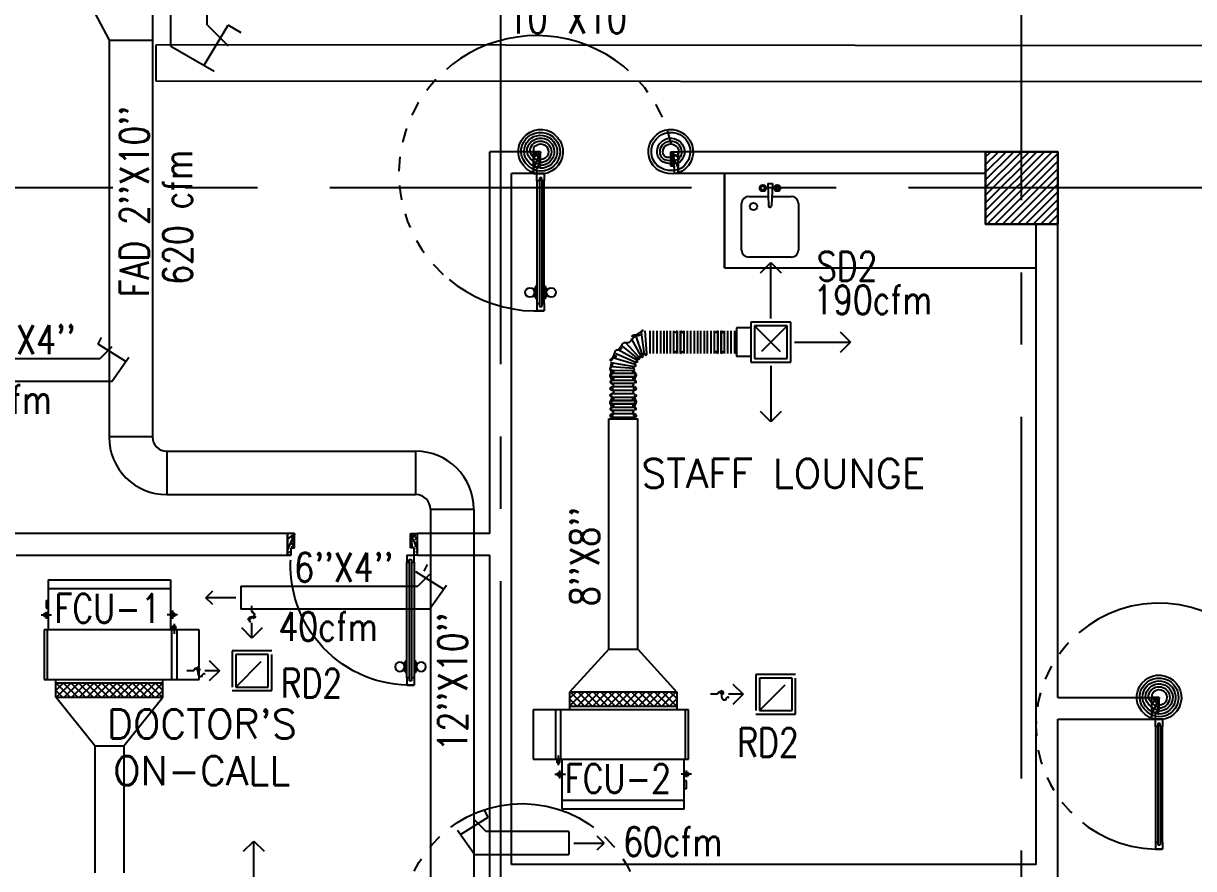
# Model space of a CAD drawing. Extents: x 417866029 to 417866302, y 43498045 to 43498122.
# Drawn here: x 417866070.54 to 417866078.63, y 43498083.88 to 43498089.73 of the extents above; entities that cross this region are included whole.
import ezdxf
from ezdxf.enums import TextEntityAlignment as Align

# ---------------------------------------------------------------- set-up
doc = ezdxf.new("R2010")
doc.units = 0
doc.header["$MEASUREMENT"] = 0
doc.linetypes.add('CENTERX2', pattern=[4, 2.5, -0.5, 0.5, -0.5])
doc.linetypes.add('HIDDEN', pattern=[0.375, 0.25, -0.125])
doc.layers.get('0').update_dxf_attribs({"linetype": 'CONTINUOUS'})
for name, color, linetype in [('AXES', 11, 'CENTERX2'), ('COL', 7, 'CONTINUOUS'), ('DOOR', 9, 'CONTINUOUS'), ('DUCT', 6, 'CONTINUOUS'), ('FCU', 6, 'CONTINUOUS'), ('HAT', 11, 'CONTINUOUS'), ('M-AC-FLEX', 7, 'CONTINUOUS'), ('M-EGU.', 2, 'CONTINUOUS'), ('M-TEXT', 2, 'CONTINUOUS'), ('ME-FIX', 9, 'CONTINUOUS'), ('RM-NAME', 9, 'CONTINUOUS'), ('WALL', 9, 'CONTINUOUS')]:
    doc.layers.add(name, color=color, linetype=linetype)
doc.styles.add('ROMANS', font='ROMANS.shx', dxfattribs={"width": 0.6})

# ---------------------------------------------------------------- blocks, each defined once
blk = doc.blocks.new('DOOR90')
at = {"layer": 'DOOR', "color": 7, "linetype": 'ByBlock'}
for p, q in [((-150, 0), (0, 0)), ((-150, 0), (-150, -25)), ((0, -50), (-113.7, 0)), ((0, -50), (-40.1, 0)), ((0, -50), (0, 0)), ((-1000, -25), (-1050, -25)), ((-1050, -75), (-1050, -25)), ((-1050, -25), (-1050, -75)), ((-1000, -75), (-1050, -75)), ((-1000, -42), (-1020, -42)), ((-1020, -42), (-1020, -58)), ((-1000, -58), (-1020, -58)), ((-1000, -25), (-1000, -42)), ((-1000, -58), (-1000, -75)), ((-877.6, -17.8), (-967.6, -17.8)), ((-967.6, -25), (-967.6, -17.8)), ((-967.6, -75), (-967.6, -82.2)), ((-955, -8.8), (-890.2, -8.8)), ((-955, -17.8), (-955, -8.8)), ((-955, -17.8), (-890.2, -17.8)), ((-890.2, -17.8), (-890.2, -8.8)), ((-877.6, -25), (-877.6, -17.8)), ((-877.6, -75), (-877.6, -82.2)), ((-200, -25), (-150, -25)), ((-200, -42), (-200, -25)), ((-180, -42), (-200, -42)), ((-200, -58), (-180, -58)), ((-200, -75), (-200, -58)), ((-150, -75), (-200, -75)), ((-180, -58), (-180, -42)), ((-150, -25), (-100, -25)), ((-150, -75), (-150, -25)), ((-100, -25), (-100, -50)), ((0, -50), (-100, -36.6)), ((-100, -50), (0, -50)), ((-877.6, -82.2), (-967.6, -82.2)), ((-955, -82.2), (-890.2, -82.2)), ((-955, -82.2), (-955, -91.2)), ((-955, -91.2), (-890.2, -91.2)), ((-890.2, -82.2), (-890.2, -91.2)), ((-150, -875), (-100, -875)), ((-150, -900), (-150, -875)), ((0, -850), (-113.7, -900)), ((-100, -875), (-100, -850)), ((0, -850), (-100, -863.4)), ((-100, -850), (0, -850)), ((0, -850), (-40.1, -900)), ((0, -850), (0, -900)), ((-150, -900), (0, -900)), ((0, -900), (-150, -900))]:
    blk.add_line(p, q, dxfattribs=at)
at = {"layer": 'DOOR', "linetype": 'ByBlock'}
for p, q in [((-200, -25), (-1000, -25)), ((-200, -42), (-1000, -42)), ((-200, -58), (-1000, -58)), ((-1000, -75), (-200, -75))]:
    blk.add_line(p, q, dxfattribs=at)
at = {"layer": 'DOOR', "color": 7, "linetype": 'ByBlock'}
for centre in [(-922.6, 23.5), (-922.6, -123.5)]:
    blk.add_circle(centre, 32.4, dxfattribs=at)
for centre, radius, start, end in [((0, -50), 154.4, 161.10529, 166.28577), ((0, -50), 94.4, 148.01819, 180), ((0, -50), 134.4, 158.15985, 169.28002), ((0, -50), 114.4, 154.08384, 167.37743), ((0, -50), 74.4, 137.77643, 180), ((0, -50), 54.4, 113.20738, 180), ((0, -50), 34.4, 90, 180), ((0, -50), 14.4, 90, 180), ((0, -850), 154.4, 193.71423, 198.89471), ((0, -850), 134.4, 190.71998, 201.84015), ((0, -850), 94.4, 180, 211.98181), ((0, -850), 74.4, 180, 222.22357), ((0, -850), 54.4, 180, 246.79262), ((0, -850), 34.4, 180, 270), ((0, -850), 14.4, 180, 270)]:
    blk.add_arc(centre, radius, start, end, dxfattribs=at)
at = {"layer": 'DOOR', "linetype": 'HIDDEN', "ltscale": 0.5}
blk.add_arc((-222.2, -50), 828.2, 178.27012, 275.00304, dxfattribs=at)
blk = doc.blocks.new('A$C272A55A0')
at = {"layer": 'DOOR', "color": 0, "linetype": 'ByBlock'}
for p, q in [((0, 900.4), (0, 1050.4)), ((50, 1050.4), (0, 1050.4)), ((50, 950.4), (50, 1050.4)), ((1750, 950.4), (1750, 1050.4)), ((1750, 1050.4), (1800, 1050.4)), ((1800, 1050.4), (1800, 900.4)), ((0, 900.4), (25, 900.4)), ((25, 950.4), (50, 950.4)), ((25, 900.4), (25, 950.4)), ((75, 900.4), (25, 900.4)), ((25, 850.4), (25, 900.4)), ((75, 900.4), (75, 850.4)), ((1725, 900.4), (1775, 900.4)), ((1725, 900.4), (1725, 850.4)), ((1775, 950.4), (1750, 950.4)), ((1775, 900.4), (1775, 950.4)), ((1800, 900.4), (1775, 900.4)), ((1775, 850.4), (1775, 900.4)), ((42, 850.4), (25, 850.4)), ((58, 870.4), (42, 870.4)), ((42, 870.4), (42, 850.4)), ((58, 850.4), (58, 870.4)), ((75, 850.4), (58, 850.4)), ((1725, 850.4), (1742, 850.4)), ((1742, 870.4), (1758, 870.4)), ((1742, 850.4), (1742, 870.4)), ((1758, 870.4), (1758, 850.4)), ((1758, 850.4), (1775, 850.4)), ((1725, 172.7), (1717.8, 172.7)), ((1717.8, 172.7), (1717.8, 82.7)), ((1775, 172.7), (1782.2, 172.7)), ((1782.2, 172.7), (1782.2, 82.7)), ((1717.8, 160.1), (1708.8, 160.1)), ((1708.8, 95.3), (1708.8, 160.1)), ((1717.8, 95.3), (1708.8, 95.3)), ((1717.8, 95.3), (1717.8, 160.1)), ((1725, 82.7), (1717.8, 82.7)), ((1775, 82.7), (1782.2, 82.7)), ((1782.2, 160.1), (1791.2, 160.1)), ((1782.2, 95.3), (1782.2, 160.1)), ((1782.2, 95.3), (1791.2, 95.3)), ((1791.2, 95.3), (1791.2, 160.1)), ((25, 50.4), (42, 50.4)), ((25, 50.4), (25, 0.4)), ((25, 0.4), (75, 0.4)), ((75, 0.4), (25, 0.4)), ((42, 50.4), (42, 30.4)), ((42, 30.4), (58, 30.4)), ((58, 50.4), (75, 50.4)), ((58, 50.4), (58, 30.4)), ((75, 50.4), (75, 0.4)), ((1742, 50.4), (1725, 50.4)), ((1725, 50.4), (1725, 0.4)), ((1775, 0.4), (1725, 0.4)), ((1725, 0.4), (1775, 0.4)), ((1742, 50.4), (1742, 30.4)), ((1758, 30.4), (1742, 30.4)), ((1775, 50.4), (1758, 50.4)), ((1758, 50.4), (1758, 30.4)), ((1775, 50.4), (1775, 0.4))]:
    blk.add_line(p, q, dxfattribs=at)
at = {"layer": 'DOOR', "color": 9, "linetype": 'ByBlock'}
for p, q in [((50, 1050.4), (0, 1010.2)), ((50, 1050.4), (0, 936.6)), ((50, 1050.4), (36.6, 950.4)), ((1750, 1050.4), (1800, 1010.2)), ((1750, 1050.4), (1800, 936.6)), ((1750, 1050.4), (1763.4, 950.4))]:
    blk.add_line(p, q, dxfattribs=at)
at = {"layer": 'DOOR', "linetype": 'ByBlock'}
for p, q in [((25, 850.4), (25, 50.4)), ((42, 850.4), (42, 50.4)), ((58, 850.4), (58, 50.4)), ((75, 50.4), (75, 850.4)), ((1725, 50.4), (1725, 850.4)), ((1742, 850.4), (1742, 50.4)), ((1758, 850.4), (1758, 50.4)), ((1775, 850.4), (1775, 50.4))]:
    blk.add_line(p, q, dxfattribs=at)
at = {"layer": 'DOOR', "color": 0, "linetype": 'ByBlock'}
for centre in [(1676.5, 127.7), (1823.5, 127.7)]:
    blk.add_circle(centre, 32.4, dxfattribs=at)
at = {"layer": 'DOOR', "color": 9, "linetype": 'ByBlock'}
for centre, radius, start, end in [((50, 1050.4), 54.4, 203.20738, 270), ((50, 1050.4), 74.4, 227.77643, 270), ((50, 1050.4), 34.4, 180, 270), ((50, 1050.4), 14.4, 180, 270), ((1750, 1050.4), 14.4, 270, 0), ((1750, 1050.4), 34.4, 270, 0), ((1750, 1050.4), 54.4, 270, 336.79262), ((1750, 1050.4), 74.4, 270, 312.22357), ((50, 1050.4), 94.4, 238.01819, 270), ((50, 1050.4), 114.4, 244.08384, 257.37743), ((50, 1050.4), 134.4, 248.15985, 259.28002), ((50, 1050.4), 154.4, 251.10529, 256.28577), ((1750, 1050.4), 94.4, 270, 301.98181), ((1750, 1050.4), 114.4, 282.62257, 295.91616), ((1750, 1050.4), 134.4, 280.71998, 291.84015), ((1750, 1050.4), 154.4, 283.71423, 288.89471)]:
    blk.add_arc(centre, radius, start, end, dxfattribs=at)
at = {"layer": 'DOOR', "linetype": 'HIDDEN', "ltscale": 0.5}
for centre, start, end in [((50, 851.4), 268.31738, 3.29648), ((1750, 851.4), 176.70352, 271.68262)]:
    blk.add_arc(centre, 851.4, start, end, dxfattribs=at)
at = {"layer": 'WALL', "linetype": 'ByBlock'}
blk.add_line((1800, 900.4), (1800, 1050.4), dxfattribs=at)
blk = doc.blocks.new('DOOR-10')
at = {"layer": 'DOOR', "color": 0, "linetype": 'ByBlock'}
for p, q in [((-25.7, 1100), (-75.7, 1100)), ((-75.7, 1100), (-25.7, 1100)), ((-75.7, 1050), (-75.7, 1100)), ((-42.7, 1070), (-58.7, 1070)), ((-58.7, 1050), (-58.7, 1070)), ((-42.7, 1050), (-42.7, 1070)), ((-25.7, 1050), (-25.7, 1100)), ((-82.9, 1005), (-91.9, 1005)), ((-91.9, 1005), (-91.9, 940.2)), ((-75.7, 1017.6), (-82.9, 1017.6)), ((-82.9, 927.6), (-82.9, 1017.6)), ((-82.9, 1005), (-82.9, 940.2)), ((-58.7, 1050), (-75.7, 1050)), ((-25.7, 1050), (-42.7, 1050)), ((-25.7, 1017.6), (-18.5, 1017.6)), ((-18.5, 927.6), (-18.5, 1017.6)), ((-18.5, 1005), (-9.5, 1005)), ((-18.5, 1005), (-18.5, 940.2)), ((-9.5, 1005), (-9.5, 940.2)), ((-82.9, 940.2), (-91.9, 940.2)), ((-75.7, 927.6), (-82.9, 927.6)), ((-25.7, 927.6), (-18.5, 927.6)), ((-18.5, 940.2), (-9.5, 940.2)), ((-75.7, 200), (-58.7, 200)), ((-75.7, 150), (-75.7, 200)), ((-58.7, 200), (-58.7, 180)), ((-58.7, 180), (-42.7, 180)), ((-42.7, 200), (-25.7, 200)), ((-42.7, 180), (-42.7, 200)), ((-25.7, 200), (-25.7, 150)), ((-1000.7, 0), (-1000.7, 150)), ((-1000.7, 150), (-975.7, 150)), ((-1000.7, 150), (-1000.7, 0)), ((-975.7, 150), (-975.7, 100)), ((-975.7, 100), (-950.7, 100)), ((-950.7, 100), (-950.7, 0)), ((-75.7, 150), (-25.7, 150)), ((-50.7, 100), (-50.7, 0)), ((-25.7, 100), (-50.7, 100)), ((-0.7, 150), (-25.7, 150)), ((-25.7, 150), (-25.7, 100)), ((-950.7, 0), (-1000.7, 0)), ((-50.7, 0), (-0.7, 0))]:
    blk.add_line(p, q, dxfattribs=at)
at = {"layer": 'DOOR', "linetype": 'ByBlock'}
for p, q in [((-75.7, 1050), (-75.7, 200)), ((-58.7, 200), (-58.7, 1050)), ((-42.7, 200), (-42.7, 1050)), ((-25.7, 200), (-25.7, 1050))]:
    blk.add_line(p, q, dxfattribs=at)
at = {"layer": 'DOOR', "color": 9, "linetype": 'ByBlock'}
for p, q in [((-950.7, 0), (-1000.7, 113.7)), ((-950.7, 0), (-964.1, 100)), ((-50.7, 0), (-0.7, 113.7)), ((-50.7, 0), (-37.3, 100)), ((-0.7, 0), (-0.7, 150)), ((-950.7, 0), (-1000.7, 40.1)), ((-50.7, 0), (-0.7, 40.1))]:
    blk.add_line(p, q, dxfattribs=at)
at = {"layer": 'DOOR', "color": 0, "linetype": 'ByBlock'}
for centre in [(-124.2, 972.6), (22.8, 972.6)]:
    blk.add_circle(centre, 32.4, dxfattribs=at)
at = {"layer": 'DOOR', "linetype": 'HIDDEN', "ltscale": 0.5}
blk.add_arc((-23.4, 149.1), 952.3, 93.14816, 179.94816, dxfattribs=at)
at = {"layer": 'DOOR', "color": 9, "linetype": 'ByBlock'}
for centre, radius, start, end in [((-950.7, 0), 154.4, 103.71423, 108.89471), ((-950.7, 0), 134.4, 100.71998, 111.84015), ((-950.7, 0), 94.4, 90, 121.98181), ((-50.7, 0), 94.4, 58.01819, 90), ((-50.7, 0), 134.4, 68.15985, 79.28002), ((-50.7, 0), 114.4, 64.08384, 77.37743), ((-50.7, 0), 154.4, 71.10529, 76.28577), ((-950.7, 0), 74.4, 90, 132.22357), ((-950.7, 0), 54.4, 90, 156.79262), ((-950.7, 0), 34.4, 90, 180), ((-950.7, 0), 14.4, 90, 180), ((-50.7, 0), 74.4, 47.77643, 90), ((-50.7, 0), 54.4, 23.20738, 90), ((-50.7, 0), 34.4, 0, 90), ((-50.7, 0), 14.4, 0, 90)]:
    blk.add_arc(centre, radius, start, end, dxfattribs=at)
blk = doc.blocks.new('*X37')
at = {"color": 0}
for p, q in [((16890.5, -2466.6), (16943.5, -2413.6)), ((16890.5, -2519.6), (16990.5, -2419.6)), ((16990.5, -2512.5), (16891.6, -2413.6)), ((16990.5, -2459.4), (16944.6, -2413.6)), ((16990.5, -2565.5), (16890.5, -2465.5)), ((16890.5, -2572.6), (16990.5, -2472.6)), ((16990.5, -2618.5), (16890.5, -2518.5)), ((16890.5, -2625.7), (16990.5, -2525.7)), ((16990.5, -2671.6), (16890.5, -2571.6)), ((16890.5, -2678.7), (16990.5, -2578.7)), ((16990.5, -2724.6), (16890.5, -2624.6)), ((16890.5, -2731.7), (16990.5, -2631.7)), ((16990.5, -2777.6), (16890.5, -2677.6)), ((16890.5, -2784.8), (16990.5, -2684.8)), ((16990.5, -2830.7), (16890.5, -2730.7)), ((16890.5, -2837.8), (16990.5, -2737.8)), ((16990.5, -2883.7), (16890.5, -2783.7)), ((16890.5, -2890.8), (16990.5, -2790.8)), ((16990.5, -2936.7), (16890.5, -2836.7)), ((16890.5, -2943.9), (16990.5, -2843.9)), ((16990.5, -2989.8), (16890.5, -2889.8)), ((16890.5, -2996.9), (16990.5, -2896.9)), ((16990.5, -3042.8), (16890.5, -2942.8)), ((16890.5, -3049.9), (16990.5, -2949.9)), ((16990.5, -3095.8), (16890.5, -2995.8)), ((16890.5, -3103), (16990.5, -3003)), ((16990.5, -3148.9), (16890.5, -3048.9)), ((16891.5, -3154.9), (16990.5, -3056)), ((16943.5, -3154.9), (16890.5, -3101.9)), ((16944.6, -3154.9), (16990.5, -3109))]:
    blk.add_line(p, q, dxfattribs=at)
blk = doc.blocks.new('WHE06')
at = {"color": 3}
for p, q in [((689, 621.5), (346.1, 621.5)), ((346.1, 621.5), (346.1, 469.1)), ((689, 469.1), (689, 621.5)), ((60.3, -422.2), (60.3, 422.2)), ((212.3, 437.2), (269.1, 437.2)), ((232.1, 452.2), (232.1, 422.2)), ((232.1, 452.2), (252.1, 452.2)), ((242.1, 472.2), (242.1, 399.5)), ((252.1, 452.2), (252.1, 422.2)), ((305, 447.6), (373.3, 447.6)), ((321.1, 457.6), (321.1, 437.6)), ((321.1, 457.6), (346.1, 457.6)), ((321.1, 437.6), (346.1, 437.6)), ((346.1, 430.4), (689, 430.4)), ((811.2, 370.7), (689, 370.7)), ((711.2, -370.7), (711.2, 370.7)), ((811.2, -370.7), (811.2, 370.7)), ((242.1, -472.2), (242.1, -399.5)), ((811.2, -370.7), (689, -370.7)), ((141.6, -437.2), (141.6, -422.2)), ((141.6, -437.2), (196.6, -437.2)), ((196.6, -437.2), (196.6, -422.2)), ((221.4, -437.2), (269.1, -437.2)), ((232.1, -452.2), (232.1, -422.2)), ((232.1, -452.2), (252.1, -452.2)), ((252.1, -452.2), (252.1, -422.2)), ((346.1, -430.4), (689, -430.4))]:
    blk.add_line(p, q, dxfattribs=at)
at = {"color": 6}
for p, q in [((0, -422.2), (0, 422.2)), ((0, 422.2), (346.1, 422.2)), ((346.1, 469.1), (346.1, -450.8)), ((689, 469.1), (346.1, 469.1)), ((689, -450.8), (689, 469.1)), ((0, -422.2), (346.1, -422.2)), ((346.1, -450.8), (689, -450.8))]:
    blk.add_line(p, q, dxfattribs=at)
at = {"color": 11}
blk.add_blockref('*X37', (-16179.3, 2784.3), dxfattribs=at)
blk = doc.blocks.new('RM1')
at = {"layer": 'RM-NAME', "style": 'ROMANS'}
for tag, p in [('ROOMNAME1', (0, 323.8)), ('ROOMNAME2', (0, 0))]:
    blk.add_attdef(tag, text='', height=200, dxfattribs=at).set_placement(p, align=Align.MIDDLE)
blk = doc.blocks.new('*X64')
at = {"color": 0}
for p, q in [((235128.6, 155526), (235592.3, 155989.7)), ((235128.6, 155579), (235539.2, 155989.7)), ((235128.6, 155632.1), (235486.2, 155989.7)), ((235128.6, 155685.1), (235433.2, 155989.7)), ((235128.6, 155738.1), (235380.1, 155989.7)), ((235128.6, 155791.2), (235327.1, 155989.7)), ((235128.6, 155844.2), (235274.1, 155989.7)), ((235128.6, 155897.2), (235221, 155989.7)), ((235128.6, 155950.3), (235168, 155989.7)), ((235145.3, 155489.7), (235628.6, 155973)), ((235198.3, 155489.7), (235628.6, 155919.9)), ((235251.4, 155489.7), (235628.6, 155866.9)), ((235304.4, 155489.7), (235628.6, 155813.9)), ((235357.4, 155489.7), (235628.6, 155760.8)), ((235410.5, 155489.7), (235628.6, 155707.8)), ((235463.5, 155489.7), (235628.6, 155654.8)), ((235516.5, 155489.7), (235628.6, 155601.7)), ((235569.6, 155489.7), (235628.6, 155548.7)), ((235622.6, 155489.7), (235628.6, 155495.7))]:
    blk.add_line(p, q, dxfattribs=at)
blk = doc.blocks.new('COL50')
at = {"layer": 'COL'}
blk.add_lwpolyline([(-250, 250), (-250, -250), (250, -250), (250, 250)], close=True, dxfattribs=at)

msp = doc.modelspace()

# ---------------------------------------------------------------- linework, layer by layer
at = {"layer": 'AXES'}
for p, q in [((417866077.4435, 43498044.5064), (417866077.4435, 43498121.7771)), ((417866073.8435, 43498051.3707), (417866073.8435, 43498110.1907)), ((417866103.1626, 43498088.5907), (417866037.2035, 43498088.5907)), ((417866103.1626, 43498088.5907), (417866053.1535, 43498088.5907))]:
    msp.add_line(p, q, dxfattribs=at)
at = {"layer": 'DUCT', "linetype": 'ByBlock'}
for p, q in [((417866071.4354, 43498092.2377), (417866071.4354, 43498086.8691)), ((417866070.9354, 43498089.9946), (417866071.1354, 43498089.6133)), ((417866071.1354, 43498089.6133), (417866071.4354, 43498089.6133)), ((417866071.1354, 43498089.6133), (417866071.1354, 43498086.8691)), ((417866078.7075, 43498089.5741), (417866071.4617, 43498089.5799)), ((417866071.4617, 43498089.3299), (417866071.4617, 43498089.5799)), ((417866078.7075, 43498089.3241), (417866071.4617, 43498089.3299)), ((417866071.4354, 43498086.8691), (417866071.1354, 43498086.8691)), ((417866071.5354, 43498086.7691), (417866073.2566, 43498086.7691)), ((417866071.5354, 43498086.7691), (417866071.5354, 43498086.4691)), ((417866073.2566, 43498086.4691), (417866073.2566, 43498086.7691)), ((417866071.5354, 43498086.4691), (417866073.2566, 43498086.4691)), ((417866073.3566, 43498086.3691), (417866073.3566, 43498082.1153)), ((417866073.3566, 43498086.3691), (417866073.6566, 43498086.3691)), ((417866073.6566, 43498086.3691), (417866073.6566, 43498083.7878)), ((417866072.0469, 43498085.8359), (417866072.0469, 43498085.6759)), ((417866074.3147, 43498084.1388), (417866074.3147, 43498083.9788))]:
    msp.add_line(p, q, dxfattribs=at)
at = {"layer": 'DUCT'}
for p, q in [((417866071.562, 43498089.5716), (417866071.562, 43498089.8716)), ((417866071.812, 43498089.8716), (417866071.812, 43498089.7216)), ((417866071.7919, 43498089.4389), (417866071.9591, 43498089.7159)), ((417866071.962, 43498089.5716), (417866071.812, 43498089.7216)), ((417866071.562, 43498089.5716), (417866071.8632, 43498089.3977)), ((417866071.0607, 43498087.5102), (417866071.0837, 43498087.5554)), ((417866071.2522, 43498087.3901), (417866071.0607, 43498087.5102)), ((417866071.1552, 43498087.4916), (417866071.0752, 43498087.4116)), ((417866069.8513, 43498087.4116), (417866071.0752, 43498087.4116)), ((417866071.1552, 43498087.2516), (417866071.2728, 43498087.4195)), ((417866071.1552, 43498087.2516), (417866069.8513, 43498087.2516)), ((417866073.4478, 43498085.8144), (417866073.2563, 43498085.9345)), ((417866073.3508, 43498085.9159), (417866073.2708, 43498085.8359)), ((417866073.3128, 43498085.9396), (417866073.3358, 43498085.9848)), ((417866072.0469, 43498085.8359), (417866073.2708, 43498085.8359)), ((417866073.3508, 43498085.6759), (417866073.4684, 43498085.8438)), ((417866073.3508, 43498085.6759), (417866072.0469, 43498085.6759)), ((417866073.5647, 43498084.1173), (417866073.7562, 43498084.2374)), ((417866073.6617, 43498084.2188), (417866073.7417, 43498084.1388)), ((417866073.7562, 43498084.2374), (417866073.7332, 43498084.2826)), ((417866073.6617, 43498083.9788), (417866073.5441, 43498084.1467)), ((417866074.3147, 43498084.1388), (417866073.7417, 43498084.1388)), ((417866073.6617, 43498083.9788), (417866074.3147, 43498083.9788))]:
    msp.add_line(p, q, dxfattribs=at)
at = {"layer": 'DUCT', "linetype": 'HIDDEN'}
msp.add_line((417866072.0493, 43498089.6639), (417866071.9591, 43498089.7159), dxfattribs=at)
at = {"layer": 'DUCT', "linetype": 'Continuous'}
for p, q in [((417866074.5898, 43498085.3992), (417866074.5898, 43498086.9933)), ((417866074.5898, 43498086.9933), (417866074.7898, 43498086.9933)), ((417866074.7898, 43498085.3992), (417866074.7898, 43498086.9933)), ((417866074.5898, 43498085.3992), (417866074.3191, 43498085.1035)), ((417866074.5898, 43498085.3992), (417866074.7898, 43498085.3992)), ((417866074.7898, 43498085.3992), (417866075.0605, 43498085.1035)), ((417866071.0374, 43498084.7302), (417866070.7667, 43498085.0681)), ((417866071.2374, 43498084.7302), (417866071.5081, 43498085.0681)), ((417866071.0374, 43498084.7302), (417866071.0374, 43498083.8534)), ((417866071.0374, 43498084.7302), (417866071.2374, 43498084.7302)), ((417866071.2374, 43498084.7302), (417866071.2374, 43498083.8534))]:
    msp.add_line(p, q, dxfattribs=at)
at = {"layer": 'DUCT', "linetype": 'ByBlock'}
for centre, radius, start, end in [((417866071.5354, 43498086.8691), 0.4, 180, 270), ((417866071.5354, 43498086.8691), 0.1, 180, 270), ((417866073.2566, 43498086.3691), 0.4, 0, 90), ((417866073.2566, 43498086.3691), 0.1, 0, 90)]:
    msp.add_arc(centre, radius, start, end, dxfattribs=at)
at = {"layer": 'M-AC-FLEX', "color": 11}
for p, q in [((417866074.8153, 43498087.4222), (417866074.746, 43498087.5485)), ((417866074.8247, 43498087.4302), (417866074.7763, 43498087.5728)), ((417866074.8375, 43498087.4373), (417866074.8154, 43498087.5872)), ((417866074.853, 43498087.4451), (417866074.841, 43498087.6013)), ((417866074.8765, 43498087.4451), (417866074.8765, 43498087.6021)), ((417866074.9, 43498087.4451), (417866074.9, 43498087.6021)), ((417866074.9234, 43498087.4451), (417866074.9234, 43498087.6021)), ((417866074.9465, 43498087.6023), (417866074.9465, 43498087.4453)), ((417866074.9699, 43498087.6023), (417866074.9699, 43498087.4453)), ((417866074.9929, 43498087.4451), (417866074.9929, 43498087.6021)), ((417866075.0164, 43498087.4451), (417866075.0164, 43498087.6021)), ((417866075.0164, 43498087.4451), (417866075.0164, 43498087.6021)), ((417866075.0399, 43498087.4451), (417866075.0399, 43498087.6021)), ((417866075.0399, 43498087.4451), (417866075.0399, 43498087.6021)), ((417866075.0633, 43498087.6023), (417866075.0633, 43498087.4453)), ((417866075.0633, 43498087.4451), (417866075.0633, 43498087.6021)), ((417866075.0864, 43498087.6023), (417866075.0864, 43498087.4453)), ((417866075.0864, 43498087.4451), (417866075.0864, 43498087.6021)), ((417866075.1099, 43498087.4451), (417866075.1099, 43498087.6021)), ((417866075.1099, 43498087.4451), (417866075.1099, 43498087.6021)), ((417866075.1333, 43498087.4451), (417866075.1333, 43498087.6021)), ((417866075.1333, 43498087.4451), (417866075.1333, 43498087.6021)), ((417866075.1568, 43498087.4451), (417866075.1568, 43498087.6021)), ((417866075.1798, 43498087.6023), (417866075.1798, 43498087.4453)), ((417866075.2033, 43498087.6023), (417866075.2033, 43498087.4453)), ((417866075.2263, 43498087.4451), (417866075.2263, 43498087.6021)), ((417866075.2501, 43498087.6023), (417866075.2501, 43498087.4453)), ((417866075.2732, 43498087.4451), (417866075.2732, 43498087.6021)), ((417866075.2967, 43498087.4451), (417866075.2967, 43498087.6021)), ((417866075.2967, 43498087.4451), (417866075.2967, 43498087.6021)), ((417866075.3201, 43498087.4451), (417866075.3201, 43498087.6021)), ((417866075.3201, 43498087.4451), (417866075.3201, 43498087.6021)), ((417866075.3436, 43498087.6023), (417866075.3436, 43498087.4453)), ((417866075.3436, 43498087.4451), (417866075.3436, 43498087.6021)), ((417866075.3666, 43498087.6023), (417866075.3666, 43498087.4453)), ((417866075.3666, 43498087.4451), (417866075.3666, 43498087.6021)), ((417866075.3901, 43498087.4451), (417866075.3901, 43498087.6021)), ((417866075.3901, 43498087.4451), (417866075.3901, 43498087.6021)), ((417866075.4136, 43498087.4451), (417866075.4136, 43498087.6021)), ((417866075.4136, 43498087.4451), (417866075.4136, 43498087.6021)), ((417866075.4136, 43498087.4451), (417866075.4136, 43498087.6021)), ((417866075.437, 43498087.4451), (417866075.437, 43498087.6021)), ((417866075.437, 43498087.4451), (417866075.437, 43498087.6021)), ((417866075.437, 43498087.4451), (417866075.437, 43498087.6021)), ((417866075.4605, 43498087.4451), (417866075.4605, 43498087.6021)), ((417866075.4605, 43498087.4451), (417866075.4605, 43498087.6021)), ((417866074.7841, 43498087.3985), (417866074.6544, 43498087.4706)), ((417866074.7924, 43498087.4083), (417866074.6845, 43498087.4963)), ((417866074.8036, 43498087.414), (417866074.7086, 43498087.5199)), ((417866074.7685, 43498087.354), (417866074.6072, 43498087.3811)), ((417866074.7715, 43498087.3686), (417866074.6185, 43498087.4145)), ((417866074.7769, 43498087.3832), (417866074.639, 43498087.444)), ((417866074.7635, 43498087.3417), (417866074.6111, 43498087.3541)), ((417866074.6111, 43498087.3307), (417866074.7614, 43498087.3286)), ((417866074.7681, 43498087.3072), (417866074.6111, 43498087.3072)), ((417866074.7681, 43498087.2837), (417866074.6111, 43498087.2837)), ((417866074.6111, 43498087.2837), (417866074.7681, 43498087.2837)), ((417866074.6111, 43498087.2603), (417866074.7681, 43498087.2603)), ((417866074.7683, 43498087.2372), (417866074.6113, 43498087.2372)), ((417866074.7683, 43498087.2138), (417866074.6113, 43498087.2138)), ((417866074.6111, 43498087.1438), (417866074.7681, 43498087.1438)), ((417866074.7683, 43498087.1903), (417866074.6113, 43498087.1903)), ((417866074.7683, 43498087.1668), (417866074.6113, 43498087.1668)), ((417866074.7681, 43498087.1203), (417866074.6111, 43498087.1203)), ((417866074.6111, 43498087.1203), (417866074.7681, 43498087.1203)), ((417866074.7681, 43498087.1203), (417866074.6111, 43498087.1203)), ((417866074.7681, 43498087.0969), (417866074.6111, 43498087.0969)), ((417866074.7681, 43498087.0969), (417866074.6111, 43498087.0969)), ((417866074.6111, 43498087.0969), (417866074.7681, 43498087.0969)), ((417866074.6111, 43498087.0734), (417866074.7681, 43498087.0734)), ((417866074.7683, 43498087.0503), (417866074.6113, 43498087.0503)), ((417866074.7683, 43498087.0269), (417866074.6113, 43498087.0269)), ((417866074.7683, 43498087.0034), (417866074.6113, 43498087.0034))]:
    msp.add_line(p, q, dxfattribs=at)
at = {"layer": 'M-AC-FLEX'}
for points in [[(417866074.841, 43498087.6013, 0.661578), (417866074.8765, 43498087.6021, -1), (417866074.9, 43498087.6021)], [(417866074.9234, 43498087.6021, -1), (417866074.9, 43498087.6021, 1), (417866074.8765, 43498087.6021)], [(417866074.9234, 43498087.6021, -0.999838), (417866074.9465, 43498087.6025)], [(417866074.9929, 43498087.6021, 0.999838), (417866074.9699, 43498087.6025)], [(417866074.9929, 43498087.6021, 1), (417866075.0164, 43498087.6021, -1), (417866075.0399, 43498087.6021)], [(417866075.0633, 43498087.6021, -1), (417866075.0399, 43498087.6021, 1), (417866075.0164, 43498087.6021)], [(417866075.0633, 43498087.6021, -0.999838), (417866075.0864, 43498087.6025)], [(417866075.0864, 43498087.6021, 0.999838), (417866075.0633, 43498087.6025)], [(417866075.0864, 43498087.6021, 1), (417866075.1099, 43498087.6021, -1), (417866075.1333, 43498087.6021)], [(417866075.1568, 43498087.6021, -1), (417866075.1333, 43498087.6021, 1), (417866075.1099, 43498087.6021)], [(417866075.1568, 43498087.6021, -0.999838), (417866075.1798, 43498087.6025)], [(417866075.2263, 43498087.6021, 0.999838), (417866075.2033, 43498087.6025)], [(417866075.2037, 43498087.6021, -0.999838), (417866075.2267, 43498087.6025)], [(417866075.2732, 43498087.6021, 0.999838), (417866075.2501, 43498087.6025)], [(417866075.2732, 43498087.6021, 1), (417866075.2967, 43498087.6021, -1), (417866075.3201, 43498087.6021)], [(417866075.3436, 43498087.6021, -1), (417866075.3201, 43498087.6021, 1), (417866075.2967, 43498087.6021)], [(417866075.3666, 43498087.6021, 0.999838), (417866075.3436, 43498087.6025)], [(417866075.3436, 43498087.6021, -0.999838), (417866075.3666, 43498087.6025)], [(417866075.3666, 43498087.6021, 1), (417866075.3901, 43498087.6021, -1), (417866075.4136, 43498087.6021)], [(417866075.437, 43498087.6021, -1), (417866075.4136, 43498087.6021, 1), (417866075.3901, 43498087.6021)], [(417866075.4136, 43498087.6021, 1), (417866075.437, 43498087.6021, -1), (417866075.4605, 43498087.6021)], [(417866075.4725, 43498087.5903, -0.420749), (417866075.4605, 43498087.6021, 1), (417866075.437, 43498087.6021)], [(417866074.7763, 43498087.5728, 0.604437), (417866074.746, 43498087.5485, -0.497993), (417866074.7086, 43498087.5199)], [(417866074.7762, 43498087.5732, 0.562442), (417866074.8154, 43498087.5872, -0.803591), (417866074.841, 43498087.6013)], [(417866074.9234, 43498087.6025, 0.004461), (417866074.9234, 43498087.6023)], [(417866074.9464, 43498087.6022, 0.998407), (417866074.9699, 43498087.6023, -0.008922), (417866074.9699, 43498087.6027)], [(417866074.9699, 43498087.6022, -0.998407), (417866074.9465, 43498087.6023, 0.008922), (417866074.9465, 43498087.6027)], [(417866074.9929, 43498087.6025, -0.004461), (417866074.9929, 43498087.6023)], [(417866075.0442, 43498087.5932, 0.631935), (417866075.0633, 43498087.6023, -0.008922), (417866075.0633, 43498087.6027)], [(417866075.0634, 43498087.6022, -0.632264), (417866075.0442, 43498087.5932, -0.632264)], [(417866075.0633, 43498087.6025, 0.004461), (417866075.0633, 43498087.6023)], [(417866075.0863, 43498087.6022, 0.632264), (417866075.1055, 43498087.5932, 0.632264)], [(417866075.1055, 43498087.5932, -0.631935), (417866075.0864, 43498087.6023, 0.008922), (417866075.0864, 43498087.6027)], [(417866075.0864, 43498087.6025, -0.004461), (417866075.0864, 43498087.6023)], [(417866075.1568, 43498087.6025, 0.004461), (417866075.1568, 43498087.6023)], [(417866075.1798, 43498087.6022, 0.998407), (417866075.2033, 43498087.6023, -0.008922), (417866075.2033, 43498087.6027)], [(417866075.2033, 43498087.6022, -0.998407), (417866075.1798, 43498087.6023, 0.008922), (417866075.1798, 43498087.6027)], [(417866075.2037, 43498087.6025, 0.004461), (417866075.2037, 43498087.6023)], [(417866075.2263, 43498087.6025, -0.004461), (417866075.2263, 43498087.6023)], [(417866075.2502, 43498087.6022, -0.998407), (417866075.2267, 43498087.6023, 0.008922), (417866075.2267, 43498087.6027)], [(417866075.2267, 43498087.6022, 0.998407), (417866075.2501, 43498087.6023, -0.008922), (417866075.2501, 43498087.6027)], [(417866075.2732, 43498087.6025, -0.004461), (417866075.2732, 43498087.6023)], [(417866075.3244, 43498087.5932, 0.631935), (417866075.3436, 43498087.6023, -0.008922), (417866075.3436, 43498087.6027)], [(417866075.3436, 43498087.6022, -0.632264), (417866075.3244, 43498087.5932, -0.632264)], [(417866075.3436, 43498087.6025, 0.004461), (417866075.3436, 43498087.6023)], [(417866075.3858, 43498087.5932, -0.631935), (417866075.3666, 43498087.6023, 0.008922), (417866075.3666, 43498087.6027)], [(417866075.3666, 43498087.6025, -0.004461), (417866075.3666, 43498087.6023)], [(417866075.3666, 43498087.6022, 0.632264), (417866075.3858, 43498087.5932, 0.632264)], [(417866075.4136, 43498087.6025, -0.004461), (417866075.4136, 43498087.6023)], [(417866075.4136, 43498087.6021, 0.008766), (417866075.4136, 43498087.6025, 0.008766)], [(417866075.437, 43498087.6025, 0.004461), (417866075.437, 43498087.6023)], [(417866075.437, 43498087.6021, -0.008766), (417866075.437, 43498087.6025, -0.008766)], [(417866075.4725, 43498087.5905, -0.178495), (417866075.4648, 43498087.5932)], [(417866075.4648, 43498087.5932, 0.178254), (417866075.4725, 43498087.5905, 0.178254)], [(417866074.6185, 43498087.4145, 0.652763), (417866074.639, 43498087.444, -0.764077), (417866074.6544, 43498087.4706, 0.428567), (417866074.6845, 43498087.4963, -0.696093), (417866074.7086, 43498087.5199)], [(417866074.8765, 43498087.4451, 0.987495), (417866074.853, 43498087.4453, 0.606794)], [(417866074.9234, 43498087.4451, 1), (417866074.9, 43498087.4451, -1), (417866074.8765, 43498087.4451)], [(417866074.9, 43498087.4451, -1), (417866074.9234, 43498087.4451)], [(417866074.9699, 43498087.4453, 0.998407), (417866074.9465, 43498087.4453, -1.018005), (417866074.9234, 43498087.4453)], [(417866074.9464, 43498087.4453, -0.998407), (417866074.9699, 43498087.4453, 1.018005), (417866074.9929, 43498087.4453)], [(417866075.0164, 43498087.4451, 1), (417866074.9929, 43498087.4451)], [(417866074.9929, 43498087.4451, -1), (417866075.0164, 43498087.4451, 1), (417866075.0399, 43498087.4451)], [(417866075.0633, 43498087.4451, 1), (417866075.0399, 43498087.4451, -1), (417866075.0164, 43498087.4451)], [(417866075.0399, 43498087.4451, -1), (417866075.0633, 43498087.4451)], [(417866075.0634, 43498087.4453, 0.632264), (417866075.0442, 43498087.4543, 0.632264)], [(417866075.0442, 43498087.4544, -0.631935), (417866075.0633, 43498087.4453, 1.018005), (417866075.0864, 43498087.4453)], [(417866075.1055, 43498087.4544, 0.631935), (417866075.0864, 43498087.4453, -1.018005), (417866075.0633, 43498087.4453)], [(417866075.0863, 43498087.4453, -0.632264), (417866075.1055, 43498087.4543, -0.632264)], [(417866075.1099, 43498087.4451, 1), (417866075.0864, 43498087.4451)], [(417866075.0864, 43498087.4451, -1), (417866075.1099, 43498087.4451, 1), (417866075.1333, 43498087.4451)], [(417866075.1568, 43498087.4451, 1), (417866075.1333, 43498087.4451, -1), (417866075.1099, 43498087.4451)], [(417866075.1333, 43498087.4451, -1), (417866075.1568, 43498087.4451)], [(417866075.2033, 43498087.4453, 0.998407), (417866075.1798, 43498087.4453, -1.018005), (417866075.1568, 43498087.4453)], [(417866075.1798, 43498087.4453, -0.998407), (417866075.2033, 43498087.4453, 1.018005), (417866075.2263, 43498087.4453)], [(417866075.2502, 43498087.4453, 0.998407), (417866075.2267, 43498087.4453, -1.018005), (417866075.2037, 43498087.4453)], [(417866075.2267, 43498087.4453, -0.998407), (417866075.2501, 43498087.4453, 1.018005), (417866075.2732, 43498087.4453)], [(417866075.2967, 43498087.4451, 1), (417866075.2732, 43498087.4451)], [(417866075.2732, 43498087.4451, -1), (417866075.2967, 43498087.4451, 1), (417866075.3201, 43498087.4451)], [(417866075.3436, 43498087.4451, 1), (417866075.3201, 43498087.4451, -1), (417866075.2967, 43498087.4451)], [(417866075.3201, 43498087.4451, -1), (417866075.3436, 43498087.4451)], [(417866075.3436, 43498087.4453, 0.632264), (417866075.3244, 43498087.4543, 0.632264)], [(417866075.3244, 43498087.4544, -0.631935), (417866075.3436, 43498087.4453, 1.018005), (417866075.3666, 43498087.4453)], [(417866075.3858, 43498087.4544, 0.631935), (417866075.3666, 43498087.4453, -1.018005), (417866075.3436, 43498087.4453)], [(417866075.3666, 43498087.4453, -0.632264), (417866075.3858, 43498087.4543, -0.632264)], [(417866075.3901, 43498087.4451, 1), (417866075.3666, 43498087.4451)], [(417866075.3666, 43498087.4451, -1), (417866075.3901, 43498087.4451, 1), (417866075.4136, 43498087.4451)], [(417866075.437, 43498087.4451, 1), (417866075.4136, 43498087.4451, -1), (417866075.3901, 43498087.4451)], [(417866075.4136, 43498087.4451, -1), (417866075.437, 43498087.4451)], [(417866075.437, 43498087.4451, 1), (417866075.4136, 43498087.4451)], [(417866075.4136, 43498087.4451, -1), (417866075.437, 43498087.4451, 1), (417866075.4605, 43498087.4451)], [(417866075.4725, 43498087.4568, 0.420749), (417866075.4605, 43498087.4451, -1), (417866075.437, 43498087.4451)], [(417866075.4605, 43498087.4451, -0.420749), (417866075.4725, 43498087.4568, -0.420749)], [(417866075.4725, 43498087.457, 0.178495), (417866075.4648, 43498087.4543)], [(417866075.4648, 43498087.4544, -0.178254), (417866075.4725, 43498087.457, -0.178254)], [(417866074.6075, 43498087.381, -0.575939), (417866074.6111, 43498087.3541, 1), (417866074.6111, 43498087.3307)], [(417866074.6185, 43498087.4145, 0.665042), (417866074.6072, 43498087.3811)], [(417866074.7731, 43498087.3677, -0.78893), (417866074.7677, 43498087.3541, 1.030272), (417866074.7635, 43498087.3417)], [(417866074.7841, 43498087.3985, -0.850272), (417866074.78, 43498087.3827, 1.072461), (417866074.7731, 43498087.3677)], [(417866074.8043, 43498087.4127, -0.698197), (417866074.7924, 43498087.4083, 1.180405), (417866074.7841, 43498087.3985)], [(417866074.8247, 43498087.4302, -1.125229), (417866074.8153, 43498087.4222, 1.12511), (417866074.8043, 43498087.4127, 0.893954)], [(417866074.853, 43498087.4453, -0.879519), (417866074.8375, 43498087.4373, 1.034976), (417866074.8247, 43498087.4302)], [(417866074.8765, 43498087.4451, 1), (417866074.9, 43498087.4451)], [(417866075.0399, 43498087.4451, -1), (417866075.0164, 43498087.4451)], [(417866075.0164, 43498087.4451, 1), (417866075.0399, 43498087.4451)], [(417866075.1099, 43498087.4451, 1), (417866075.1333, 43498087.4451)], [(417866075.1333, 43498087.4451, -1), (417866075.1099, 43498087.4451)], [(417866075.2037, 43498087.4451, -0.000797), (417866075.2037, 43498087.4451)], [(417866075.2263, 43498087.4451, 0.000797), (417866075.2263, 43498087.4451)], [(417866075.3201, 43498087.4451, -1), (417866075.2967, 43498087.4451)], [(417866075.2967, 43498087.4451, 1), (417866075.3201, 43498087.4451)], [(417866075.3901, 43498087.4451, 1), (417866075.4136, 43498087.4451)], [(417866075.4136, 43498087.4451, -1), (417866075.3901, 43498087.4451)], [(417866075.4136, 43498087.4451, 0.004461), (417866075.4136, 43498087.4453)], [(417866075.437, 43498087.4451, -0.004461), (417866075.437, 43498087.4453)], [(417866075.4605, 43498087.4451, -1), (417866075.437, 43498087.4451)], [(417866075.437, 43498087.4451, 1), (417866075.4605, 43498087.4451)], [(417866074.6111, 43498087.3072, 1), (417866074.6111, 43498087.3307, -1), (417866074.6111, 43498087.3541)], [(417866074.6111, 43498087.3307, -1), (417866074.6111, 43498087.3072, 1), (417866074.6111, 43498087.2837)], [(417866074.6111, 43498087.2837, -1), (417866074.6111, 43498087.3072)], [(417866074.6111, 43498087.3072, 1), (417866074.6111, 43498087.2837)], [(417866074.6111, 43498087.2603, 1), (417866074.6111, 43498087.2837, -1), (417866074.6111, 43498087.3072)], [(417866074.6111, 43498087.3072, 0.606794), (417866074.6207, 43498087.3257, 0.606794)], [(417866074.7614, 43498087.3286, 0.736653), (417866074.7681, 43498087.3072, -1), (417866074.7681, 43498087.2837)], [(417866074.7681, 43498087.3072, -0.606794), (417866074.7585, 43498087.3257, -0.606794)], [(417866074.7681, 43498087.2603, -1), (417866074.7681, 43498087.2837, 1), (417866074.7681, 43498087.3072)], [(417866074.7635, 43498087.3417, -0.635837), (417866074.7614, 43498087.3286, -0.724161)], [(417866074.7681, 43498087.2837, 1), (417866074.7681, 43498087.3072)], [(417866074.6113, 43498087.1903, 0.00089), (417866074.6113, 43498087.1903, -1), (417866074.6113, 43498087.2138, 1), (417866074.6113, 43498087.2372, -1.018005), (417866074.6113, 43498087.2603)], [(417866074.6113, 43498087.2138, -0.00089), (417866074.6113, 43498087.2138, 1), (417866074.6113, 43498087.1903, -0.00089), (417866074.6113, 43498087.1903, -0.00089)], [(417866074.6113, 43498087.2138, -0.00089), (417866074.6113, 43498087.2138, 1), (417866074.6113, 43498087.1903, -1), (417866074.6113, 43498087.1668, 1.018005), (417866074.6113, 43498087.1438)], [(417866074.6113, 43498087.1903, 0.00089), (417866074.6113, 43498087.1903, -1), (417866074.6113, 43498087.2138, 0.00089), (417866074.6113, 43498087.2138, 0.00089)], [(417866074.6111, 43498087.2837, -1), (417866074.6111, 43498087.2603)], [(417866074.7683, 43498087.1903, -0.00089), (417866074.7683, 43498087.1903, 1), (417866074.7683, 43498087.2138, -1), (417866074.7683, 43498087.2372, 0.008922), (417866074.7687, 43498087.2372)], [(417866074.7683, 43498087.2138, 0.00089), (417866074.7683, 43498087.2138, -1), (417866074.7683, 43498087.1903, 1), (417866074.7683, 43498087.1668, -0.008922), (417866074.7687, 43498087.1668)], [(417866074.7681, 43498087.2603, -0.999838), (417866074.7685, 43498087.2372)], [(417866074.7685, 43498087.2603, 0.004461), (417866074.7683, 43498087.2603)], [(417866074.7683, 43498087.2138, 0.00089), (417866074.7683, 43498087.2138, -1), (417866074.7683, 43498087.1903, 0.00089), (417866074.7683, 43498087.1903, 0.00089)], [(417866074.7683, 43498087.1903, -0.00089), (417866074.7683, 43498087.1903, 1), (417866074.7683, 43498087.2138, -0.00089), (417866074.7683, 43498087.2138, -0.00089)], [(417866074.6111, 43498087.1438, -1), (417866074.6111, 43498087.1203, 1), (417866074.6111, 43498087.0969)], [(417866074.6111, 43498087.1438, -1), (417866074.6111, 43498087.1203, 1), (417866074.6111, 43498087.0969)], [(417866074.6111, 43498087.1203, 1), (417866074.6111, 43498087.1438)], [(417866074.7681, 43498087.1438, 1), (417866074.7681, 43498087.1203, -1), (417866074.7681, 43498087.0969)], [(417866074.7614, 43498087.1417, 0.736653), (417866074.7681, 43498087.1203, -1), (417866074.7681, 43498087.0969)], [(417866074.7681, 43498087.1438, 0.999838), (417866074.7685, 43498087.1668)], [(417866074.7685, 43498087.1438, -0.004461), (417866074.7683, 43498087.1438)], [(417866074.6111, 43498087.0734, 1), (417866074.6111, 43498087.0969, -1), (417866074.6111, 43498087.1203)], [(417866074.6111, 43498087.1203, 1), (417866074.6111, 43498087.0969)], [(417866074.6111, 43498087.0969, -1), (417866074.6111, 43498087.1203)], [(417866074.6111, 43498087.0969, -1), (417866074.6111, 43498087.1203)], [(417866074.6111, 43498087.1203, 1), (417866074.6111, 43498087.0969)], [(417866074.6111, 43498087.0734, 1), (417866074.6111, 43498087.0969, -1), (417866074.6111, 43498087.1203)], [(417866074.6113, 43498087.0034, 0.00089), (417866074.6113, 43498087.0034, -1), (417866074.6113, 43498087.0269, 1), (417866074.6113, 43498087.0503, -1.018005), (417866074.6113, 43498087.0734)], [(417866074.6111, 43498087.0969, -1), (417866074.6111, 43498087.0734)], [(417866074.7614, 43498087.0755, -0.736653), (417866074.7681, 43498087.0969, 1), (417866074.7681, 43498087.1203)], [(417866074.7681, 43498087.0734, -1), (417866074.7681, 43498087.0969, 1), (417866074.7681, 43498087.1203)], [(417866074.7683, 43498087.0034, -0.00089), (417866074.7683, 43498087.0034, 1), (417866074.7683, 43498087.0269, -1), (417866074.7683, 43498087.0503, 0.008922), (417866074.7687, 43498087.0503)], [(417866074.7681, 43498087.1203, -1), (417866074.7681, 43498087.0969)], [(417866074.7681, 43498087.0969, 1), (417866074.7681, 43498087.1203)], [(417866074.7681, 43498087.0734, -0.999838), (417866074.7685, 43498087.0503)], [(417866074.7685, 43498087.0734, 0.004461), (417866074.7683, 43498087.0734)], [(417866074.6113, 43498087.0269, -0.00089), (417866074.6113, 43498087.0269, 1), (417866074.6113, 43498087.0034, -0.374044), (417866074.6229, 43498086.9933, -0.374044)], [(417866074.6113, 43498087.0034, 0.00089), (417866074.6113, 43498087.0034, -1), (417866074.6113, 43498087.0269, 0.00089), (417866074.6113, 43498087.0269, 0.00089)], [(417866074.6113, 43498087.0269, -0.00089), (417866074.6113, 43498087.0269, 1), (417866074.6113, 43498087.0034, -0.00089), (417866074.6113, 43498087.0034, -0.00089)], [(417866074.7683, 43498087.0269, 0.00089), (417866074.7683, 43498087.0269, -1), (417866074.7683, 43498087.0034, 0.374044), (417866074.7567, 43498086.9933, 0.374044)], [(417866074.7683, 43498087.0034, -0.00089), (417866074.7683, 43498087.0034, 1), (417866074.7683, 43498087.0269, -0.00089), (417866074.7683, 43498087.0269, -0.00089)], [(417866074.7683, 43498087.0269, 0.00089), (417866074.7683, 43498087.0269, -1), (417866074.7683, 43498087.0034, 0.00089), (417866074.7683, 43498087.0034, 0.00089)]]:
    msp.add_lwpolyline(points, format="xyb", dxfattribs=at)
at = {"layer": 'M-EGU.'}
for p, q in [((417866075.6393, 43498088.0029), (417866075.71, 43498088.0736)), ((417866075.71, 43498087.6874), (417866075.71, 43498088.0736)), ((417866075.71, 43498088.0736), (417866075.7807, 43498088.0029)), ((417866075.5725, 43498087.6236), (417866075.4725, 43498087.6236)), ((417866075.4725, 43498087.6236), (417866075.4725, 43498087.4236)), ((417866075.8475, 43498087.6611), (417866075.5725, 43498087.6611)), ((417866075.5725, 43498087.6611), (417866075.5725, 43498087.3861)), ((417866075.8475, 43498087.3861), (417866075.8475, 43498087.6611)), ((417866076.1893, 43498087.5943), (417866076.26, 43498087.5236)), ((417866075.8738, 43498087.5236), (417866076.26, 43498087.5236)), ((417866076.26, 43498087.5236), (417866076.1893, 43498087.4529)), ((417866075.5725, 43498087.4236), (417866075.4725, 43498087.4236)), ((417866075.5725, 43498087.3861), (417866075.8475, 43498087.3861)), ((417866075.71, 43498087.3597), (417866075.71, 43498086.9736)), ((417866075.71, 43498086.9736), (417866075.6393, 43498087.0443)), ((417866075.7807, 43498087.0443), (417866075.71, 43498086.9736)), ((417866071.8047, 43498085.7558), (417866071.8519, 43498085.8029)), ((417866071.8519, 43498085.7087), (417866071.8047, 43498085.7558)), ((417866072.0122, 43498085.7558), (417866071.8047, 43498085.7558)), ((417866072.1235, 43498085.6578), (417866072.1235, 43498085.7008)), ((417866072.1235, 43498085.4758), (417866072.0528, 43498085.5465)), ((417866072.1235, 43498085.4758), (417866072.1235, 43498085.5826)), ((417866072.1942, 43498085.5465), (417866072.1235, 43498085.4758)), ((417866072.236, 43498085.3633), (417866072.011, 43498085.3633)), ((417866072.011, 43498085.3633), (417866072.011, 43498085.1383)), ((417866072.236, 43498085.1383), (417866072.236, 43498085.3633)), ((417866071.8278, 43498085.3215), (417866071.8985, 43498085.2508)), ((417866071.7178, 43498085.2508), (417866071.6735, 43498085.2508)), ((417866071.8985, 43498085.2508), (417866071.7974, 43498085.2508)), ((417866071.8985, 43498085.2508), (417866071.8278, 43498085.1801)), ((417866075.8566, 43498085.2004), (417866075.6316, 43498085.2004)), ((417866075.6316, 43498085.2004), (417866075.6316, 43498084.9754)), ((417866075.8566, 43498084.9754), (417866075.8566, 43498085.2004)), ((417866072.011, 43498085.1383), (417866072.236, 43498085.1383)), ((417866075.4484, 43498085.1586), (417866075.5191, 43498085.0879)), ((417866075.3384, 43498085.0879), (417866075.2941, 43498085.0879)), ((417866075.5191, 43498085.0879), (417866075.418, 43498085.0879)), ((417866075.5191, 43498085.0879), (417866075.4484, 43498085.0172)), ((417866075.6316, 43498084.9754), (417866075.8566, 43498084.9754)), ((417866072.066, 43498084.002), (417866072.1367, 43498084.0728)), ((417866072.1367, 43498083.6866), (417866072.1367, 43498084.0728)), ((417866072.1367, 43498084.0728), (417866072.2074, 43498084.002)), ((417866074.3494, 43498084.0587), (417866074.5569, 43498084.0587)), ((417866074.5569, 43498084.0587), (417866074.5097, 43498084.1059)), ((417866074.5097, 43498084.0116), (417866074.5569, 43498084.0587))]:
    msp.add_line(p, q, dxfattribs=at)
at = {"layer": 'M-EGU.', "linetype": 'HIDDEN'}
for p, q in [((417866075.5975, 43498087.6361), (417866075.5975, 43498087.4111)), ((417866075.8225, 43498087.6361), (417866075.5975, 43498087.4111)), ((417866075.5975, 43498087.6361), (417866075.8225, 43498087.4111)), ((417866075.8225, 43498087.6361), (417866075.5975, 43498087.6361)), ((417866075.8225, 43498087.4111), (417866075.8225, 43498087.6361)), ((417866075.5975, 43498087.4111), (417866075.8225, 43498087.4111)), ((417866072.261, 43498085.3883), (417866071.986, 43498085.3883)), ((417866071.986, 43498085.3883), (417866071.986, 43498085.1133)), ((417866072.011, 43498085.1383), (417866072.236, 43498085.3633)), ((417866072.261, 43498085.1133), (417866072.261, 43498085.3883)), ((417866075.8816, 43498085.2254), (417866075.6066, 43498085.2254)), ((417866075.6066, 43498085.2254), (417866075.6066, 43498084.9504)), ((417866075.6316, 43498084.9754), (417866075.8566, 43498085.2004)), ((417866075.8816, 43498084.9504), (417866075.8816, 43498085.2254)), ((417866071.986, 43498085.1133), (417866072.261, 43498085.1133)), ((417866075.6066, 43498084.9504), (417866075.8816, 43498084.9504))]:
    msp.add_line(p, q, dxfattribs=at)
at = {"layer": 'M-EGU.'}
for points in [[(417866072.1235, 43498085.6578, -0.187862), (417866072.1419, 43498085.6464, -0.202645), (417866072.1468, 43498085.6269, -0.616915), (417866072.1218, 43498085.6188, 0.668708), (417866072.0982, 43498085.6092, 0.194285), (417866072.1053, 43498085.5912, 0.186051), (417866072.1235, 43498085.5826)], [(417866071.7178, 43498085.2508, -0.1324), (417866071.7289, 43498085.2669, -0.15664), (417866071.7443, 43498085.2732, -0.736612), (417866071.7569, 43498085.2418, 0.774232), (417866071.7709, 43498085.2113, 0.203349), (417866071.7919, 43498085.2251, 0.193808), (417866071.7974, 43498085.2508)], [(417866075.3384, 43498085.0879, -0.1324), (417866075.3496, 43498085.104, -0.15664), (417866075.365, 43498085.1104, -0.736612), (417866075.3776, 43498085.0789, 0.774232), (417866075.3915, 43498085.0485, 0.203349), (417866075.4126, 43498085.0622, 0.193808), (417866075.418, 43498085.0879)]]:
    msp.add_lwpolyline(points, format="xyb", dxfattribs=at)
at = {"layer": 'ME-FIX'}
for p, q in [((417866075.3889, 43498088.0387), (417866075.3889, 43498088.6887)), ((417866075.3889, 43498088.6887), (417866075.3889, 43498088.0387)), ((417866075.6887, 43498088.6202), (417866075.7207, 43498088.6202)), ((417866075.6887, 43498088.6202), (417866075.6947, 43498088.4649)), ((417866075.7207, 43498088.6202), (417866075.7147, 43498088.4649)), ((417866075.5582, 43498088.532), (417866075.6947, 43498088.532)), ((417866075.7147, 43498088.532), (417866075.8512, 43498088.532)), ((417866075.5084, 43498088.161), (417866075.5084, 43498088.4821)), ((417866075.901, 43498088.4821), (417866075.901, 43498088.161)), ((417866075.8512, 43498088.1112), (417866075.5582, 43498088.1112)), ((417866075.3889, 43498088.0387), (417866077.5434, 43498088.0387))]:
    msp.add_line(p, q, dxfattribs=at)
for centre, radius in [((417866075.6549, 43498088.5891), 0.0217), ((417866075.6549, 43498088.5891), 0.014), ((417866075.7545, 43498088.5891), 0.0217), ((417866075.7545, 43498088.5891), 0.014), ((417866075.5902, 43498088.4626), 0.0255)]:
    msp.add_circle(centre, radius, dxfattribs=at)
for centre, radius, start, end in [((417866075.5582, 43498088.4821), 0.0499, 90, 180), ((417866075.8512, 43498088.4821), 0.0499, 0, 90), ((417866075.7047, 43498088.4649), 0.00997, 180, 0), ((417866075.5582, 43498088.161), 0.0499, 180, 270), ((417866075.8512, 43498088.161), 0.0499, 270, 0)]:
    msp.add_arc(centre, radius, start, end, dxfattribs=at)
at = {"layer": 'WALL'}
for p, q in [((417866074.0685, 43498088.8407), (417866073.7685, 43498088.8407)), ((417866073.7685, 43498086.2007), (417866073.7685, 43498088.8407)), ((417866074.0685, 43498088.6907), (417866074.0685, 43498088.8407)), ((417866077.1935, 43498088.8407), (417866075.0685, 43498088.8407)), ((417866075.0685, 43498088.6907), (417866075.0685, 43498088.8407)), ((417866074.0685, 43498088.6907), (417866073.9185, 43498088.6907)), ((417866073.9185, 43498083.9107), (417866073.9185, 43498088.6907)), ((417866077.1935, 43498088.6907), (417866075.0685, 43498088.6907)), ((417866077.5435, 43498083.9107), (417866077.5435, 43498088.3407)), ((417866077.6936, 43498085.0657), (417866077.6936, 43498088.3407)), ((417866072.3685, 43498086.2007), (417866070.0935, 43498086.2007)), ((417866072.3685, 43498086.0507), (417866072.3685, 43498086.2007)), ((417866073.7685, 43498086.2007), (417866073.2685, 43498086.2007)), ((417866073.2685, 43498086.0507), (417866073.2685, 43498086.2007)), ((417866070.4935, 43498086.0507), (417866072.3685, 43498086.0507)), ((417866073.2685, 43498086.0507), (417866073.7685, 43498086.0507)), ((417866073.7685, 43498083.5533), (417866073.7685, 43498086.0507)), ((417866077.6936, 43498085.0657), (417866078.3436, 43498085.0657)), ((417866078.3436, 43498084.9157), (417866078.3436, 43498085.0657)), ((417866077.6936, 43498084.9157), (417866078.3436, 43498084.9157)), ((417866077.6936, 43498083.7606), (417866077.6936, 43498084.9157)), ((417866077.5435, 43498083.9107), (417866073.9185, 43498083.9107))]:
    msp.add_line(p, q, dxfattribs=at)
at = {"layer": 'WALL', "linetype": 'ByBlock', "ltscale": 0.3}
msp.add_lwpolyline([(417866077.1936, 43498088.3407), (417866077.6936, 43498088.3407), (417866077.6936, 43498088.8407), (417866077.1936, 43498088.8407)], close=True, dxfattribs=at)

# ---------------------------------------------------------------- block references
at = {"layer": 'COL', "xscale": -0.0009999871253967285, "yscale": 0.001000002026557922, "zscale": 0.001}
msp.add_blockref('COL50', (417866077.4436, 43498088.5907), dxfattribs=at)
at = {"layer": 'DOOR', "color": 0, "linetype": 'ByBlock', "ltscale": 0.3, "xscale": 0.0009999871253967285, "yscale": 0.001000002026557922, "zscale": 0.001, "rotation": 180}
msp.add_blockref('DOOR-10', (417866074.0678, 43498088.8407), dxfattribs=at)
at = {"layer": 'DOOR', "color": 0, "linetype": 'ByBlock', "xscale": -0.001000002026557922, "yscale": 0.001000002026557922, "zscale": 0.001, "rotation": 270}
msp.add_blockref('DOOR90', (417866073.2685, 43498086.2007), dxfattribs=at)
at = {"layer": 'DOOR', "color": 0, "linetype": 'ByBlock', "yscale": 0.001000002026557922, "zscale": 0.001}
for name, p, xscale in [('A$C272A55A0', (417866078.3436, 43498084.0154), 0.0009999871253967285), ('DOOR90', (417866073.7685, 43498083.5533), -0.0009999871253967285)]:
    msp.add_blockref(name, p, dxfattribs=dict(at, xscale=xscale))
at = {"layer": 'FCU', "linetype": 'ByBlock', "xscale": 0.001000002026557922, "yscale": 0.001000002026557922, "zscale": 0.001}
for p, rotation in [((417866071.1374, 43498085.8793), 270), ((417866074.6898, 43498084.2923), 90)]:
    msp.add_blockref('WHE06', p, dxfattribs=dict(at, rotation=rotation))
at = {"layer": 'HAT', "xscale": 0.0009999871253967285, "yscale": 0.001000002026557922, "zscale": 0.001}
msp.add_blockref('*X64', (417865842.0649, 43497932.851), dxfattribs=at)
at = {"layer": 'RM-NAME'}
ref = msp.add_blockref('RM1', (417866075.7968, 43498086.6155), dxfattribs=dict(at, xscale=0.0009999871253967285, yscale=0.001000002026557922, zscale=0.001))
ref.add_attrib('ROOMNAME2', 'STAFF LOUNGE', dxfattribs={"height": 0.2, "style": 'ROMANS'}).set_placement((417866075.7968, 43498086.6155), align=Align.MIDDLE)
ref = msp.add_blockref('RM1', (417866071.7771, 43498084.5591), dxfattribs=dict(at, xscale=0.0009999871253967285, yscale=0.001000002026557922, zscale=0.001))
ref.add_attrib('ROOMNAME2', 'ON-CALL', dxfattribs={"height": 0.2, "style": 'ROMANS'}).set_placement((417866071.7771, 43498084.5591), align=Align.MIDDLE)
ref.add_attrib('ROOMNAME1', "DOCTOR'S", dxfattribs={"height": 0.2, "style": 'ROMANS'}).set_placement((417866071.7771, 43498084.8829), align=Align.MIDDLE)

# ---------------------------------------------------------------- texts
at = {"layer": 'M-TEXT', "style": 'ROMANS', "width": 0.8}
for s, p in [("10''X10''", (417866073.891, 43498089.6596)), ('SD2', (417866076.0289, 43498087.9487)), ('190cfm', (417866076.0032, 43498087.7167)), ("6''X4''", (417866070.2203, 43498087.4417)), ('69cfm', (417866070.0548, 43498087.0272)), ("6''X4''", (417866072.4158, 43498085.866)), ('FCU-1', (417866070.7589, 43498085.5822)), ('40cfm', (417866072.3069, 43498085.4566)), ('RD2', (417866072.3223, 43498085.0649)), ('RD2', (417866075.4776, 43498084.6543)), ('FCU-2', (417866074.2863, 43498084.4056)), ('60cfm', (417866074.6892, 43498083.9684))]:
    msp.add_text(s, height=0.2, dxfattribs=at).set_placement(p)
for s, p in [("FAD 2''X10''", (417866071.4106, 43498087.8344)), ('620 cfm', (417866071.7094, 43498087.921)), ("8''X8''", (417866074.5231, 43498085.6976)), ("12''X10''", (417866073.6102, 43498084.6931))]:
    msp.add_text(s, height=0.2, rotation=90, dxfattribs=at).set_placement(p)

doc.saveas('drawing.dxf')
